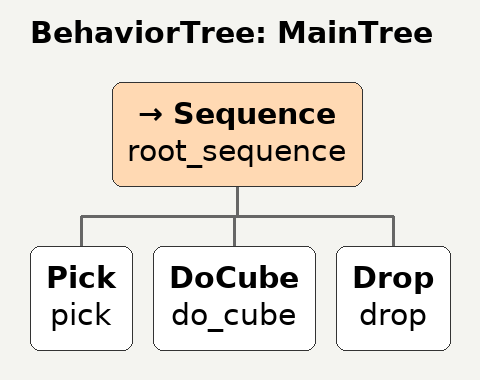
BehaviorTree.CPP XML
<root BTCPP_format="4" main_tree_to_execute = "MainTree" >
    <BehaviorTree ID="MainTree">
       <Sequence name="root_sequence">
           <Pick name="pick"/>
           <DoCube name="do_cube"/>
           <Drop name="drop"/>
       </Sequence>
    </BehaviorTree>
</root>
